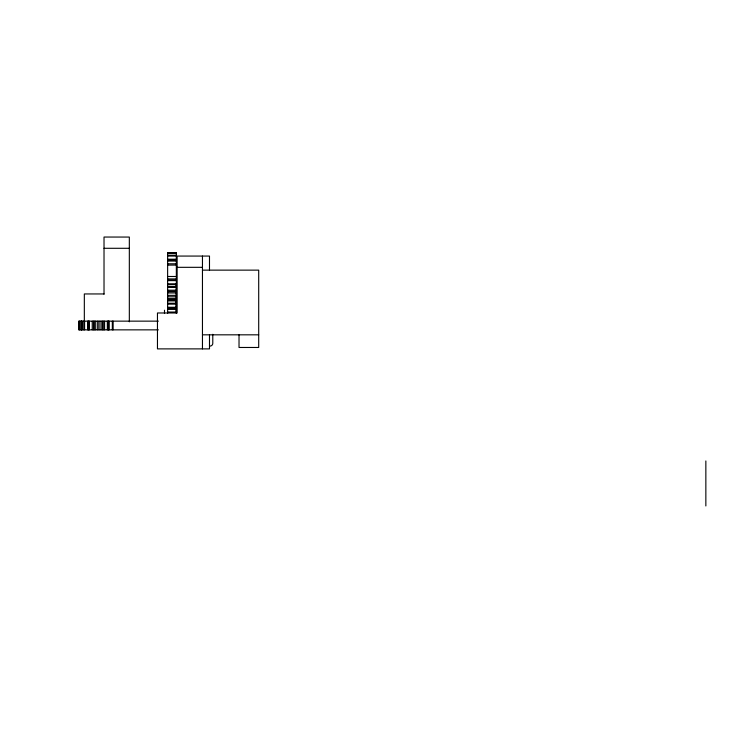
<?xml version="1.0" encoding="UTF-8"?>
<svg xmlns="http://www.w3.org/2000/svg" width="743" height="743" viewBox="0 0 743 743"><rect width="100%" height="100%" fill="white"/><g stroke="black" fill="none" stroke-linecap="round" stroke-linejoin="round"><path stroke-width="1.11" d="M104.02 248.292L129.328 248.292M167.63 253.159L176.342 253.159M167.63 255.248L176.342 255.248M167.63 256.056L176.342 256.056M167.63 259.223L176.342 259.223M167.63 259.846L176.342 259.846M167.63 260.208L176.342 260.208M167.63 261.044L176.342 261.044M167.63 263.802L176.342 263.802M167.63 265.121L176.342 265.075M177.14 267.322L202.458 267.322M202.458 270.136L258.703 270.136L258.703 347.473L239.023 347.473L239.023 334.824M167.63 276.489L176.342 276.489M167.63 278.922L176.342 278.922M167.63 280.102L176.342 280.102M167.63 280.622L176.342 280.622M167.63 283.807L176.342 283.807M167.63 284.588L176.342 284.588M167.63 286.454L176.342 286.547M167.63 286.752L176.342 286.817M167.63 287.067L176.072 287.067M167.63 290.207L176.072 290.207M167.63 291.395L176.072 291.395M167.63 291.627L176.072 291.627M167.63 292.946L176.072 292.946M104.02 293.949L84.331 293.949L84.331 321.329M167.63 295.361L176.072 295.361M167.63 296.819L176.072 296.819M167.63 298.612L176.072 298.612M167.63 300.023L176.072 300.023M167.63 300.079L176.342 300.079L176.342 313.388M167.63 300.256L176.342 300.256M167.63 300.478L176.342 300.478M167.63 300.869L176.342 300.869M167.63 303.255L176.342 303.255M167.63 304.138L176.342 304.138M167.63 307.277L176.342 307.277M167.63 308.159L176.342 308.159M167.63 308.317L176.342 308.317M167.63 309.404L176.342 309.404M167.63 312.051L176.342 312.051M158.361 321.143L78.563 321.143L78.563 329.855L158.361 329.855M202.458 334.824L258.703 334.824M705.85 460.957L705.85 505.955M212.786 334.304L212.786 343.303A2.777 2.777 0 0 1 210.009 346.08M209.489 270.136L209.489 256.066L177.14 256.066L177.14 312.979L157.46 312.979L157.46 348.885L209.489 348.885L209.489 334.824M202.458 256.066L202.458 348.885M176.342 286.974L176.342 252.648L167.63 252.648L167.63 313.388M176.072 283.77L176.072 311.057M164.491 310.202L164.491 313.388M129.328 321.812L129.328 237.063L104.02 237.045L104.02 294.237M113.131 321.143L113.131 329.855M112.323 321.143L112.323 329.855M109.147 321.143L109.147 329.855M108.534 321.143L108.534 329.855M108.172 321.143L108.172 329.855M107.336 321.143L107.336 329.855M104.577 321.143L104.577 329.855M103.296 321.143L103.296 329.855M102.413 321.143L102.413 329.855M101.011 321.143L101.011 329.855M99.079 321.143L99.079 329.855M97.704 321.143L97.704 329.855M95.717 321.143L95.717 329.855M94.315 321.143L94.315 329.855M93.507 321.143L93.507 329.855M92.243 321.143L92.243 329.855M89.448 321.143L89.448 329.855M88.705 321.143L88.705 329.855M88.268 321.143L88.268 329.855M87.748 321.143L87.748 329.855M84.572 321.143L84.572 329.855M83.792 321.143L83.792 329.855M81.916 321.143L81.916 329.855M81.823 321.143L81.823 329.855M81.628 321.143L81.563 329.855M80.142 321.143L80.142 329.855M79.603 321.143L79.603 329.855M176.342 252.806L167.63 252.806L176.342 252.871"/></g></svg>
